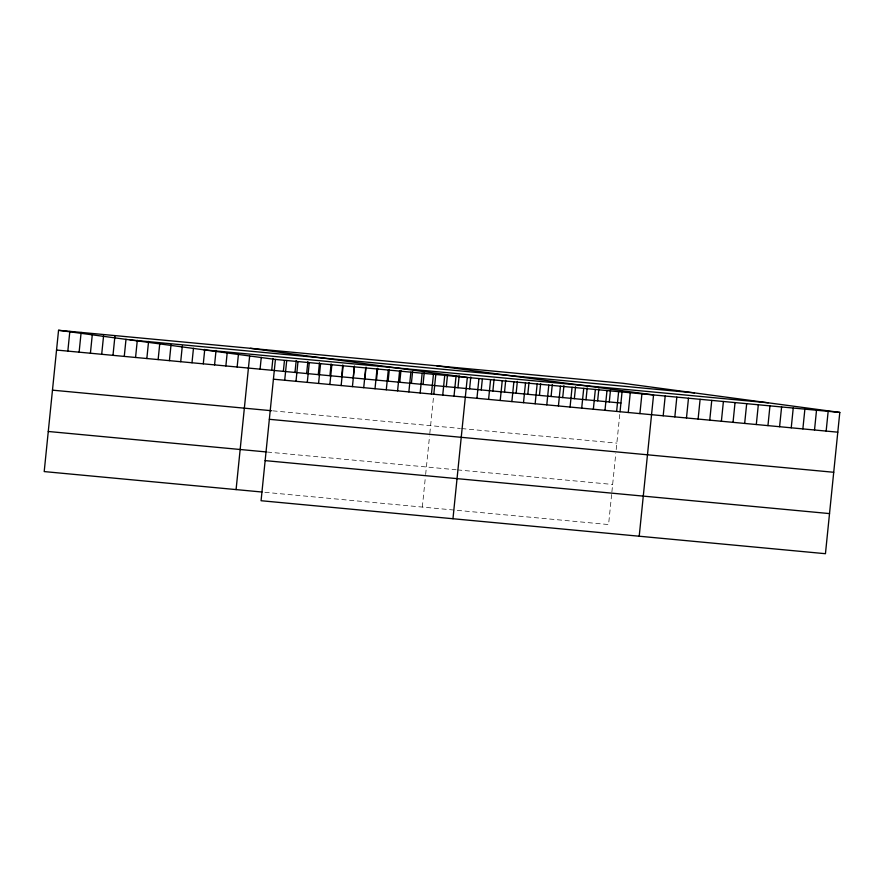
<?xml version="1.0" encoding="UTF-8"?>
<svg xmlns="http://www.w3.org/2000/svg" width="884" height="884" viewBox="0 0 884 884"><rect width="100%" height="100%" fill="white"/><g stroke="black" fill="none" stroke-linecap="round" stroke-linejoin="round"><path stroke-width="0.66" stroke-dasharray="4.42 3.31" d="M422.331 507.073L425.392 476.995M425.646 474.498L429.558 435.989M429.812 433.403L433.657 395.579M611.629 494.488L608.579 524.555L264.537 492.266M611.883 491.979L615.794 453.47M616.192 449.591L619.905 413.06M272.813 410.839L460.354 428.453M461.647 428.574L616.844 443.138M267.322 452.044L456.155 469.769M457.448 469.89L612.645 484.454"/><path stroke-width="1.33" d="M58.554 330.296L275.421 359.445L261.067 500.72L825.446 553.704L839.8 412.419L622.933 383.28L58.554 330.296L44.2 471.581L261.951 492.023M67.836 351.114L69.836 331.356M79.118 352.175L81.129 332.417M90.411 353.235L92.279 334.793M101.693 354.296L103.572 335.854M112.986 355.357L114.986 335.6M124.268 356.418L126.003 339.29M135.561 357.479L137.296 340.351M146.843 358.528L148.578 341.412M158.137 359.589L159.739 343.788M169.419 360.65L171.021 344.848M180.712 361.711L182.314 345.909M191.994 362.772L193.463 348.285M203.287 363.832L204.757 349.346M214.569 364.893L216.039 350.407M225.862 365.954L227.199 352.782M237.144 367.015L238.481 353.843M236.083 489.592L249.631 356.219M260.073 369.158L261.277 357.313M271.708 370.252L272.913 358.407M283.355 371.346L284.427 360.816M284.703 380.253L286.714 360.495M294.991 372.44L296.195 360.584M295.996 381.313L297.996 361.556M306.637 373.534L307.842 361.678M307.278 382.374L309.289 362.617M318.273 374.628L319.478 362.772M318.572 383.435L320.572 363.678M329.909 375.722L331.113 363.865M329.854 384.496L331.865 364.738M341.555 376.816L342.76 364.959M341.147 385.557L343.147 365.799M353.191 377.91L354.396 366.053M352.429 386.617L354.44 366.86M363.722 387.678L365.722 367.921M364.838 378.993L366.042 367.147M375.004 388.739L377.015 368.982M376.474 380.087L377.678 368.241M386.286 389.789L388.297 370.031M388.12 381.181L389.325 369.324M397.579 390.85L399.59 371.092M399.756 382.275L400.96 370.418M408.861 391.91L410.872 372.153M411.392 383.369L412.596 371.512M420.154 392.971L422.165 373.214M423.038 384.463L424.243 372.606M431.436 394.032L433.447 374.275M433.79 394.33L435.746 375.015M442.729 395.093L444.74 375.335M446.321 386.651L447.525 374.794M454.011 396.154L456.022 376.396M457.956 387.744L459.161 375.888M452.962 518.731L467.316 377.457L250.437 348.318M469.592 388.827L470.796 376.982M476.94 398.308L478.951 378.551M481.239 389.921L482.31 379.391M488.587 399.391L490.587 379.634M492.874 391.015L494.079 379.159M500.222 400.485L502.234 380.728M504.521 392.109L505.725 380.253M511.869 401.579L513.869 381.822M516.157 393.203L517.361 381.347M523.505 402.673L525.516 382.916M527.803 394.297L529.008 382.441M535.14 403.767L537.152 384.01M539.439 395.391L540.643 383.534M546.787 404.861L548.798 385.104M551.075 396.485L552.279 384.628M558.423 405.955L560.434 386.197M562.721 397.579L563.926 385.722M570.069 407.049L572.07 387.291M574.357 398.662L575.561 386.816M581.705 408.143L583.716 388.385M586.004 399.756L587.208 387.91M593.352 409.226L595.352 389.479M597.639 400.85L598.844 389.004M604.987 410.32L606.999 390.562M609.286 401.944L610.479 390.087M616.623 411.414L618.634 391.656M620.027 411.811L622.126 391.181M628.27 412.508L630.27 392.75M639.905 413.601L641.917 393.844M639.209 536.212L653.552 394.938L436.685 365.799M663.188 415.789L665.199 396.032M674.835 416.883L676.835 397.126M686.47 417.977L688.481 398.22M698.106 419.06L700.117 399.314M709.753 420.154L711.753 400.397M721.388 421.248L723.399 401.491M733.035 422.342L735.035 402.585M744.671 423.436L746.682 403.679M756.306 424.53L758.317 404.773M767.953 425.624L769.953 405.867M779.589 426.718L781.6 406.96M791.235 427.812L793.235 408.054M802.871 428.906L804.882 409.148M814.518 429.989L816.518 410.231M826.153 431.083L828.164 411.325M130.114 339.92L694.492 392.894M203.85 349.821L768.229 402.806M275.421 359.445L839.8 412.419M56.543 350.053L620.922 403.038M273.421 379.192L837.789 432.177M52.465 390.153L271.521 410.717M269.344 419.303L833.722 472.277M48.277 431.48L266.029 451.923M265.145 460.619L829.524 513.593"/></g></svg>
